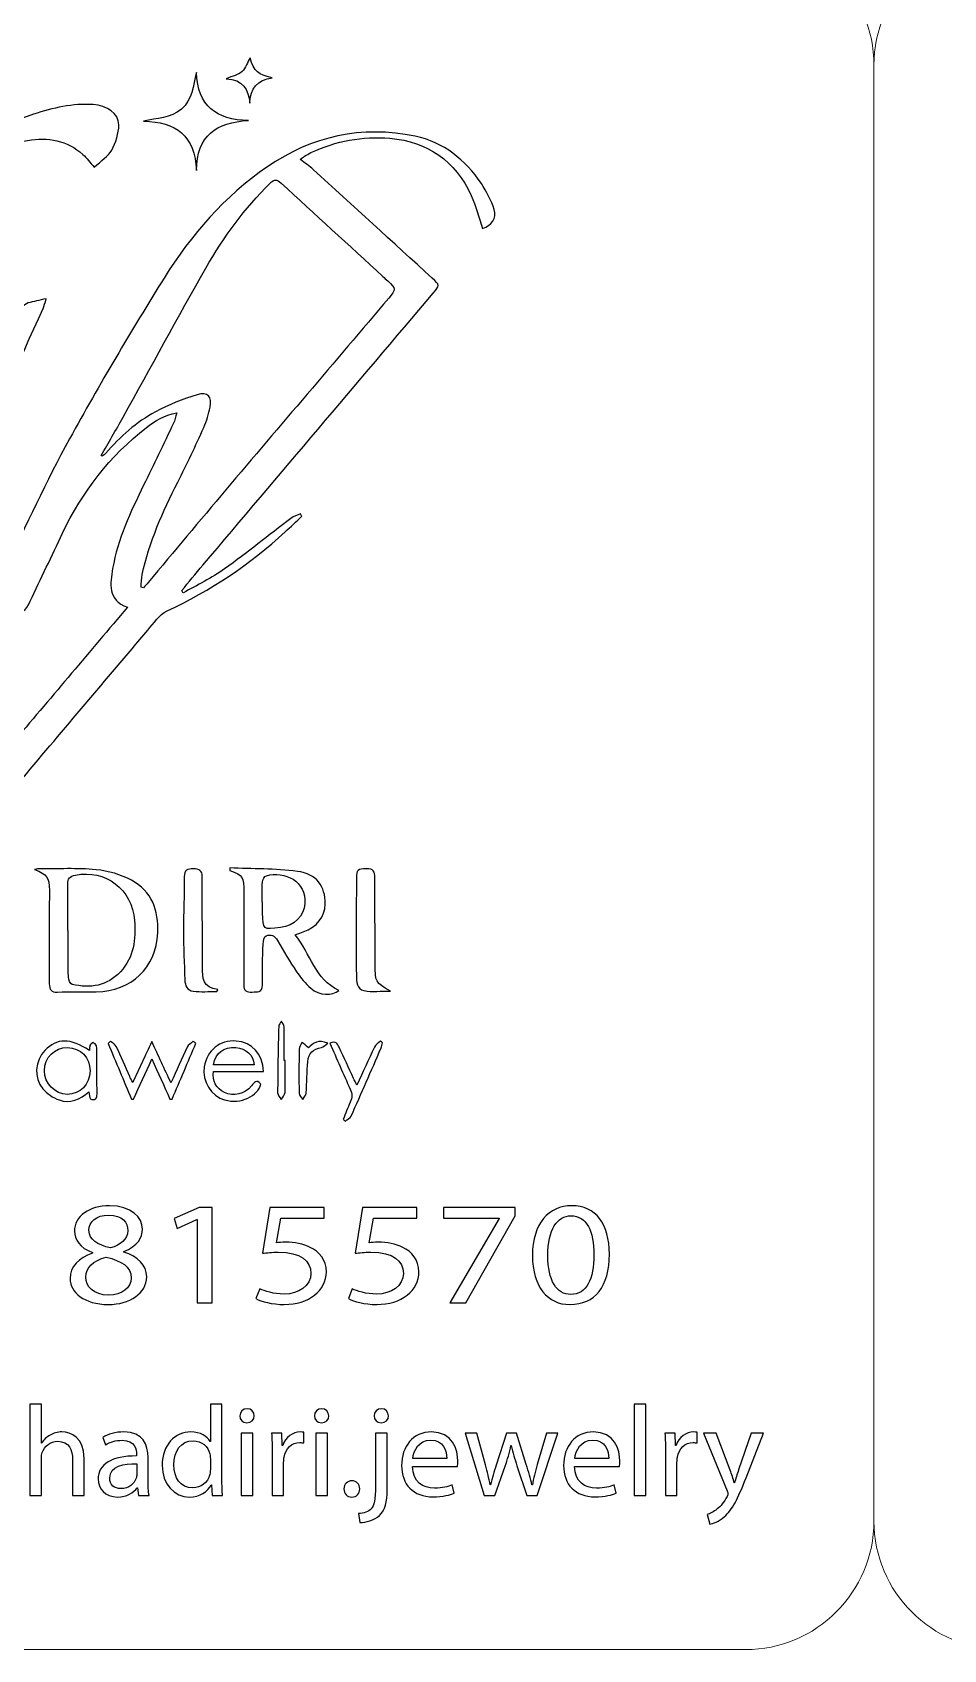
# Model space of a CAD drawing. Header units: millimetres. Extents: x -576 to 618, y 160 to 343.
# Drawn here: x 160.19 to 181.35, y 223.7 to 261.28 of the extents above; entities that cross this region are included whole.
import ezdxf

# ---------------------------------------------------------------- set-up
doc = ezdxf.new("R2010")
doc.units = ezdxf.units.MM
doc.header["$MEASUREMENT"] = 0
doc.layers.add('Layer 1', color=7, linetype='Continuous')

msp = doc.modelspace()

# ---------------------------------------------------------------- linework, layer by layer
at = {"layer": 'Layer 1', "color": 250, "lineweight": 18}
for points in [[(142.9217, 263.5001), (142.9217, 263.5001), (176.7517, 263.5001), (176.7517, 263.5001), (178.3957, 263.5001), (179.7367, 262.1591), (179.7367, 260.5151), (179.7367, 260.5151), (179.7367, 226.6851), (179.7367, 226.6851), (179.7367, 225.0411), (178.3957, 223.7001), (176.7517, 223.7001), (176.7517, 223.7001), (142.9217, 223.7001), (142.9217, 223.7001), (141.2777, 223.7001), (139.9367, 225.0411), (139.9367, 226.6851), (139.9367, 226.6851), (139.9367, 260.5151), (139.9367, 260.5151), (139.9367, 262.1591), (141.2777, 263.5001), (142.9217, 263.5001)], [(182.7217, 263.5001), (182.7217, 263.5001), (216.5517, 263.5001), (216.5517, 263.5001), (218.1957, 263.5001), (219.5367, 262.1591), (219.5367, 260.5151), (219.5367, 260.5151), (219.5367, 226.6851), (219.5367, 226.6851), (219.5367, 225.0411), (218.1957, 223.7001), (216.5517, 223.7001), (216.5517, 223.7001), (182.7217, 223.7001), (182.7217, 223.7001), (181.0777, 223.7001), (179.7367, 225.0411), (179.7367, 226.6851), (179.7367, 226.6851), (179.7367, 260.5151), (179.7367, 260.5151), (179.7367, 262.1591), (181.0777, 263.5001), (182.7217, 263.5001)]]:
    msp.add_open_spline(points, degree=3, knots=[0, 0, 0, 0, 0.125, 0.125, 0.125, 0.25, 0.25, 0.25, 0.375, 0.375, 0.375, 0.5, 0.5, 0.5, 0.625, 0.625, 0.625, 0.75, 0.75, 0.75, 0.875, 0.875, 0.875, 1, 1, 1, 1], dxfattribs=at)
at = {"layer": 'Layer 1', "color": 230}
for points, knots in [([(165.2462, 260.6877), (165.3454, 260.3661), (165.4284, 260.2897), (165.7585, 260.2245), (165.4215, 260.1704), (165.2481, 259.9792), (165.2424, 259.6282), (165.205, 259.9511), (165.078, 260.1851), (164.6945, 260.2004), (164.8393, 260.2631), (164.9744, 260.2881), (165.0593, 260.367), (165.1482, 260.4494), (165.1885, 260.5836), (165.2462, 260.6877)], [0, 0, 0, 0, 0.2, 0.2, 0.2, 0.4, 0.4, 0.4, 0.6, 0.6, 0.6, 0.8, 0.8, 0.8, 1, 1, 1, 1]), ([(165.2093, 259.2265), (164.458, 259.1983), (164.014, 258.8745), (163.9991, 258.0657), (163.9722, 258.8783), (163.5223, 259.2021), (162.7719, 259.2136), (163.0823, 259.282), (163.4034, 259.2839), (163.6521, 259.4951), (163.907, 259.7119), (163.926, 260.0279), (164.0006, 260.3459), (164.0265, 259.5678), (164.4649, 259.2449), (165.2093, 259.2265)], [0, 0, 0, 0, 0.2, 0.2, 0.2, 0.4, 0.4, 0.4, 0.6, 0.6, 0.6, 0.8, 0.8, 0.8, 1, 1, 1, 1]), ([(170.6465, 256.7233), (170.557, 256.9854), (170.4911, 257.245), (170.3819, 257.4846), (170.0147, 258.2918), (169.3751, 258.7398), (168.4958, 258.8156), (167.859, 258.8706), (167.2424, 258.7566), (166.6605, 258.4824), (166.6093, 258.4584), (166.5619, 258.4268), (166.5133, 258.3982), (166.4986, 258.3894), (166.4855, 258.3785), (166.4125, 258.3257), (166.5251, 258.2385), (166.6262, 258.1697), (166.7157, 258.0884), (167.6368, 257.2484), (168.5566, 256.4069), (169.4762, 255.5648), (169.6555, 255.4004), (169.6549, 255.3991), (169.502, 255.2184), (167.7189, 253.1118), (165.9351, 251.0054), (164.152, 248.8986), (163.986, 248.7021), (163.8228, 248.5033), (163.658, 248.3058), (163.6709, 248.288), (163.6839, 248.2706), (163.697, 248.2528), (164.0178, 248.4375), (164.3554, 248.5978), (164.6546, 248.8116), (165.1801, 249.1863), (165.6808, 249.5954), (166.195, 249.9853), (166.2587, 250.0337), (166.3438, 250.0537), (166.419, 250.0868), (166.4296, 250.0687), (166.4402, 250.0506), (166.4508, 250.0325), (166.3207, 249.912), (166.191, 249.7913), (166.0605, 249.6708), (165.243, 248.9145), (164.332, 248.3021), (163.3176, 247.8353), (163.137, 247.7523), (163.0072, 247.5464), (162.8693, 247.3838), (161.8974, 246.239), (160.9289, 245.0906), (159.9597, 243.9433), (159.9233, 243.9002), (159.8886, 243.8553), (159.8337, 243.7869), (158.8727, 244.9214), (157.9336, 246.0294), (156.9713, 247.1654), (156.8534, 246.8964), (156.7404, 246.6587), (156.6443, 246.4147), (156.3289, 245.6141), (156.0163, 244.8119), (155.7108, 244.0072), (155.663, 243.8808), (155.6122, 243.844), (155.4767, 243.8734), (155.2337, 243.9261), (154.9857, 243.9551), (154.7398, 243.9938), (154.5469, 244.0241), (154.5008, 244.0687), (154.5642, 244.2709), (154.7123, 244.7455), (154.8393, 245.2346), (155.0546, 245.6796), (155.5302, 246.6631), (156.0524, 247.6247), (156.561, 248.5919), (156.7214, 248.8974), (156.8995, 249.1935), (157.074, 249.5017), (156.9223, 249.3598), (156.7825, 249.2213), (156.6347, 249.0914), (155.8823, 248.4309), (155.045, 247.9257), (154.0527, 247.7196), (153.5754, 247.6203), (153.117, 247.6668), (152.7648, 248.0462), (152.4615, 248.3726), (152.3588, 248.7885), (152.3435, 249.2219), (152.3108, 250.1405), (152.5201, 251.0216), (152.7869, 251.8911), (152.8193, 251.9969), (152.8103, 252.0646), (152.7392, 252.1489), (151.8652, 253.1835), (150.995, 254.2216), (150.1242, 255.2587), (150.0884, 255.3015), (150.0549, 255.3461), (150.0116, 255.401), (150.2209, 255.595), (150.4228, 255.7835), (150.6259, 255.9707), (151.5061, 256.7801), (152.3888, 257.587), (153.2643, 258.4016), (153.3816, 258.5108), (153.502, 258.5111), (153.6387, 258.4999), (154.4627, 258.4328), (155.2868, 258.3666), (156.1108, 258.2989), (156.5847, 258.2603), (157.0587, 258.2225), (157.5317, 258.177), (157.6777, 258.1629), (157.8028, 258.177), (157.9332, 258.2603), (158.6512, 258.7201), (159.4062, 259.1073), (160.2187, 259.3744), (160.6671, 259.5217), (161.1229, 259.6297), (161.6025, 259.5982), (161.9227, 259.577), (162.1972, 259.3985), (162.1978, 259.1279), (162.1988, 258.9308), (162.1288, 258.7161), (162.0322, 258.5411), (161.9517, 258.3954), (161.7873, 258.2959), (161.6247, 258.142), (161.5345, 258.2465), (161.4599, 258.3539), (161.3657, 258.4384), (160.9957, 258.7701), (160.555, 258.845), (160.0789, 258.7682), (159.2721, 258.6388), (158.6125, 258.2125), (157.9991, 257.708), (156.8687, 256.7785), (155.9879, 255.6391), (155.249, 254.3844), (154.7214, 253.4884), (154.2668, 252.5594), (154.0171, 251.5426), (153.8549, 250.8808), (153.7866, 250.2132), (153.9245, 249.5389), (153.9573, 249.38), (154.0144, 249.2219), (154.0858, 249.0755), (154.3189, 248.5994), (154.8493, 248.4393), (155.3832, 248.6818), (155.8908, 248.9123), (156.3248, 249.2478), (156.6958, 249.6608), (157.6147, 250.6846), (158.3092, 251.8615), (158.9804, 253.0518), (159.3195, 253.653), (159.6262, 254.2728), (159.9529, 254.8815), (159.9788, 254.9302), (160.0415, 254.9719), (160.0961, 254.9894), (160.2178, 255.0284), (160.3448, 255.0499), (160.5117, 255.0883), (160.4811, 254.9876), (160.4686, 254.919), (160.4402, 254.8575), (159.8702, 253.6048), (159.2961, 252.3539), (158.7273, 251.1005), (158.264, 250.079), (157.8065, 249.0543), (157.3458, 248.0315), (157.3039, 247.9389), (157.2896, 247.8624), (157.3672, 247.7707), (158.1607, 246.8306), (158.9492, 245.8867), (159.7385, 244.9436), (159.7567, 244.9221), (159.7679, 244.8949), (159.7981, 244.8431), (160.6767, 245.883), (161.5301, 246.8931), (162.3975, 247.9195), (161.927, 248.0977), (161.9981, 248.4702), (162.0552, 248.8172), (162.1698, 249.507), (162.4705, 250.1317), (162.7747, 250.7538), (163.0088, 251.2321), (163.239, 251.7127), (163.4681, 252.1935), (163.4999, 252.2608), (163.5145, 252.3367), (163.5463, 252.4375), (163.2493, 252.385), (163.0374, 252.2478), (162.8372, 252.093), (161.9866, 251.4353), (161.3525, 250.6044), (160.8905, 249.6381), (160.6387, 249.1118), (160.3904, 248.5839), (160.1379, 248.0578), (160.0218, 247.815), (159.9832, 247.7941), (159.7728, 247.8397), (159.5545, 247.8861), (159.3997, 248.0331), (159.4178, 248.2306), (159.4353, 248.4247), (159.4699, 248.6297), (159.5532, 248.8028), (160.0418, 249.8191), (160.5117, 250.8465), (161.0549, 251.8331), (161.751, 253.0983), (162.4843, 254.3451), (163.2506, 255.5691), (163.8792, 256.5732), (164.6496, 257.469), (165.6387, 258.1476), (166.6846, 258.8653), (167.8387, 259.1217), (169.0824, 258.8643), (169.7435, 258.7276), (170.2443, 258.3165), (170.6184, 257.7623), (170.7429, 257.5776), (170.844, 257.3704), (170.9183, 257.1601), (170.9863, 256.967), (170.8515, 256.7766), (170.6465, 256.7233)], [0, 0, 0, 0, 0.0117647, 0.0117647, 0.0117647, 0.0235294, 0.0235294, 0.0235294, 0.0352941, 0.0352941, 0.0352941, 0.0470588, 0.0470588, 0.0470588, 0.0588235, 0.0588235, 0.0588235, 0.0705882, 0.0705882, 0.0705882, 0.0823529, 0.0823529, 0.0823529, 0.0941176, 0.0941176, 0.0941176, 0.1058824, 0.1058824, 0.1058824, 0.1176471, 0.1176471, 0.1176471, 0.1294118, 0.1294118, 0.1294118, 0.1411765, 0.1411765, 0.1411765, 0.1529412, 0.1529412, 0.1529412, 0.1647059, 0.1647059, 0.1647059, 0.1764706, 0.1764706, 0.1764706, 0.1882353, 0.1882353, 0.1882353, 0.2, 0.2, 0.2, 0.2117647, 0.2117647, 0.2117647, 0.2235294, 0.2235294, 0.2235294, 0.2352941, 0.2352941, 0.2352941, 0.2470588, 0.2470588, 0.2470588, 0.2588235, 0.2588235, 0.2588235, 0.2705882, 0.2705882, 0.2705882, 0.2823529, 0.2823529, 0.2823529, 0.2941176, 0.2941176, 0.2941176, 0.3058824, 0.3058824, 0.3058824, 0.3176471, 0.3176471, 0.3176471, 0.3294118, 0.3294118, 0.3294118, 0.3411765, 0.3411765, 0.3411765, 0.3529412, 0.3529412, 0.3529412, 0.3647059, 0.3647059, 0.3647059, 0.3764706, 0.3764706, 0.3764706, 0.3882353, 0.3882353, 0.3882353, 0.4, 0.4, 0.4, 0.4117647, 0.4117647, 0.4117647, 0.4235294, 0.4235294, 0.4235294, 0.4352941, 0.4352941, 0.4352941, 0.4470588, 0.4470588, 0.4470588, 0.4588235, 0.4588235, 0.4588235, 0.4705882, 0.4705882, 0.4705882, 0.4823529, 0.4823529, 0.4823529, 0.4941176, 0.4941176, 0.4941176, 0.5058824, 0.5058824, 0.5058824, 0.5176471, 0.5176471, 0.5176471, 0.5294118, 0.5294118, 0.5294118, 0.5411765, 0.5411765, 0.5411765, 0.5529412, 0.5529412, 0.5529412, 0.5647059, 0.5647059, 0.5647059, 0.5764706, 0.5764706, 0.5764706, 0.5882353, 0.5882353, 0.5882353, 0.6, 0.6, 0.6, 0.6117647, 0.6117647, 0.6117647, 0.6235294, 0.6235294, 0.6235294, 0.6352941, 0.6352941, 0.6352941, 0.6470588, 0.6470588, 0.6470588, 0.6588235, 0.6588235, 0.6588235, 0.6705882, 0.6705882, 0.6705882, 0.6823529, 0.6823529, 0.6823529, 0.6941176, 0.6941176, 0.6941176, 0.7058824, 0.7058824, 0.7058824, 0.7176471, 0.7176471, 0.7176471, 0.7294118, 0.7294118, 0.7294118, 0.7411765, 0.7411765, 0.7411765, 0.7529412, 0.7529412, 0.7529412, 0.7647059, 0.7647059, 0.7647059, 0.7764706, 0.7764706, 0.7764706, 0.7882353, 0.7882353, 0.7882353, 0.8, 0.8, 0.8, 0.8117647, 0.8117647, 0.8117647, 0.8235294, 0.8235294, 0.8235294, 0.8352941, 0.8352941, 0.8352941, 0.8470588, 0.8470588, 0.8470588, 0.8588235, 0.8588235, 0.8588235, 0.8705882, 0.8705882, 0.8705882, 0.8823529, 0.8823529, 0.8823529, 0.8941176, 0.8941176, 0.8941176, 0.9058824, 0.9058824, 0.9058824, 0.9176471, 0.9176471, 0.9176471, 0.9294118, 0.9294118, 0.9294118, 0.9411765, 0.9411765, 0.9411765, 0.9529412, 0.9529412, 0.9529412, 0.9647059, 0.9647059, 0.9647059, 0.9764706, 0.9764706, 0.9764706, 0.9882353, 0.9882353, 0.9882353, 1, 1, 1, 1]), ([(161.7903, 251.4456), (161.7981, 251.4394), (161.8063, 251.4331), (161.8141, 251.4269), (161.8415, 251.4503), (161.8724, 251.4706), (161.8955, 251.4977), (162.2259, 251.8846), (162.6044, 252.221), (163.0509, 252.4615), (163.3566, 252.6262), (163.6862, 252.7573), (164.0184, 252.8578), (164.264, 252.9314), (164.3675, 252.8126), (164.3167, 252.5685), (164.2833, 252.4091), (164.2405, 252.2475), (164.1738, 252.0996), (163.9801, 251.6715), (163.7819, 251.2446), (163.5673, 250.8265), (163.2147, 250.1389), (162.9039, 249.4368), (162.7417, 248.6771), (162.7211, 248.5816), (162.7241, 248.4812), (162.7164, 248.3829), (162.7164, 248.3829), (162.77, 248.3732), (162.77, 248.3732), (162.8072, 248.4147), (162.845, 248.4553), (162.8805, 248.4977), (163.4814, 249.2135), (164.0796, 249.932), (164.6833, 250.6453), (165.9429, 252.1323), (167.2056, 253.6166), (168.4661, 255.1027), (168.6436, 255.3117), (168.6415, 255.3136), (168.4434, 255.5005), (168.4063, 255.5354), (168.3691, 255.5704), (168.3317, 255.6048), (167.5426, 256.3286), (166.7526, 257.0509), (165.966, 257.7769), (165.8718, 257.864), (165.8097, 257.8693), (165.7133, 257.7739), (165.1227, 257.1857), (164.6306, 256.5208), (164.2203, 255.8004), (163.5669, 254.654), (162.9385, 253.4933), (162.2983, 252.3395), (162.132, 252.0396), (161.9597, 251.7433), (161.7903, 251.4456)], [0, 0, 0, 0, 0.05, 0.05, 0.05, 0.1, 0.1, 0.1, 0.15, 0.15, 0.15, 0.2, 0.2, 0.2, 0.25, 0.25, 0.25, 0.3, 0.3, 0.3, 0.35, 0.35, 0.35, 0.4, 0.4, 0.4, 0.45, 0.45, 0.45, 0.5, 0.5, 0.5, 0.55, 0.55, 0.55, 0.6, 0.6, 0.6, 0.65, 0.65, 0.65, 0.7, 0.7, 0.7, 0.75, 0.75, 0.75, 0.8, 0.8, 0.8, 0.85, 0.85, 0.85, 0.9, 0.9, 0.9, 0.95, 0.95, 0.95, 1, 1, 1, 1]), ([(160.2398, 241.8248), (160.2707, 241.8304), (160.3013, 241.841), (160.3318, 241.8407), (160.7793, 241.8386), (161.2292, 241.8635), (161.6725, 241.8217), (161.9521, 241.7951), (162.2442, 241.7097), (162.4916, 241.5774), (162.9652, 241.325), (163.1293, 240.8704), (163.1022, 240.3583), (163.0582, 239.5337), (162.5, 239.0076), (161.6709, 238.9852), (161.3715, 238.9768), (161.071, 238.9876), (160.7711, 238.9786), (160.6277, 238.9745), (160.5833, 239.0348), (160.5836, 239.1686), (160.5852, 239.7518), (160.5808, 240.3349), (160.5799, 240.9178), (160.5799, 241.0594), (160.5893, 241.2008), (160.5873, 241.3424), (160.5833, 241.6466), (160.5312, 241.7134), (160.2398, 241.8248)], [0, 0, 0, 0, 0.1, 0.1, 0.1, 0.2, 0.2, 0.2, 0.3, 0.3, 0.3, 0.4, 0.4, 0.4, 0.5, 0.5, 0.5, 0.6, 0.6, 0.6, 0.7, 0.7, 0.7, 0.8, 0.8, 0.8, 0.9, 0.9, 0.9, 1, 1, 1, 1]), ([(161.0142, 240.4117), (161.0142, 240.4117), (161.0227, 240.4117), (161.0227, 240.4117), (161.0227, 240.0494), (161.0188, 239.6869), (161.0267, 239.3246), (161.0282, 239.2663), (161.0723, 239.168), (161.1131, 239.158), (161.5362, 239.0569), (161.9262, 239.1181), (162.2358, 239.4498), (162.5509, 239.787), (162.5958, 240.2073), (162.5642, 240.6407), (162.5115, 241.3646), (161.88, 241.8413), (161.1887, 241.695), (161.0607, 241.6681), (161.0082, 241.6176), (161.0114, 241.4819), (161.0202, 241.1252), (161.0142, 240.7686), (161.0142, 240.4117)], [0, 0, 0, 0, 0.125, 0.125, 0.125, 0.25, 0.25, 0.25, 0.375, 0.375, 0.375, 0.5, 0.5, 0.5, 0.625, 0.625, 0.625, 0.75, 0.75, 0.75, 0.875, 0.875, 0.875, 1, 1, 1, 1]), ([(164.4741, 238.9924), (164.2909, 238.9924), (164.1056, 238.9777), (163.9243, 238.9974), (163.7873, 239.012), (163.7355, 239.1353), (163.7306, 239.2616), (163.7162, 239.6408), (163.7015, 240.0199), (163.7006, 240.3989), (163.7, 240.8183), (163.7187, 241.237), (163.719, 241.6564), (163.7193, 241.8124), (163.7902, 241.8457), (163.9281, 241.8432), (164.0651, 241.8408), (164.1359, 241.8071), (164.1353, 241.651), (164.1324, 241.0165), (164.1402, 240.3821), (164.1433, 239.7475), (164.1437, 239.6854), (164.1424, 239.623), (164.1418, 239.5606), (164.139, 239.311), (164.1465, 239.0679), (164.4997, 239.0402), (164.4913, 239.0245), (164.4825, 239.0086), (164.4741, 238.9924)], [0, 0, 0, 0, 0.1, 0.1, 0.1, 0.2, 0.2, 0.2, 0.3, 0.3, 0.3, 0.4, 0.4, 0.4, 0.5, 0.5, 0.5, 0.6, 0.6, 0.6, 0.7, 0.7, 0.7, 0.8, 0.8, 0.8, 0.9, 0.9, 0.9, 1, 1, 1, 1]), ([(164.7761, 241.8631), (165.2994, 241.8394), (165.8267, 241.8482), (166.3446, 241.7823), (166.7921, 241.7253), (166.997, 241.4382), (166.9908, 241.0248), (166.9864, 240.7249), (166.8026, 240.4906), (166.4815, 240.3758), (166.4301, 240.3574), (166.378, 240.3402), (166.2953, 240.3115), (166.646, 239.8719), (166.7505, 239.2744), (167.309, 239.0173), (167.1587, 238.8831), (166.8557, 238.8965), (166.6582, 239.0672), (166.5315, 239.1761), (166.422, 239.3115), (166.3281, 239.4506), (166.1699, 239.685), (166.0216, 239.9271), (165.8862, 240.1754), (165.8198, 240.2971), (165.725, 240.3255), (165.6219, 240.2865), (165.5786, 240.27), (165.5512, 240.163), (165.5486, 240.0956), (165.5368, 239.7789), (165.5284, 239.4613), (165.5337, 239.1445), (165.5374, 238.9486), (165.4098, 238.9873), (165.2947, 238.9789), (165.1655, 238.9699), (165.0962, 239.0005), (165.0978, 239.1521), (165.1037, 239.8656), (165.0999, 240.5795), (165.1015, 241.2931), (165.1025, 241.6616), (165.0925, 241.6797), (164.7727, 241.8057), (164.7739, 241.8248), (164.7748, 241.8441), (164.7761, 241.8631)], [0, 0, 0, 0, 0.0625, 0.0625, 0.0625, 0.125, 0.125, 0.125, 0.1875, 0.1875, 0.1875, 0.25, 0.25, 0.25, 0.3125, 0.3125, 0.3125, 0.375, 0.375, 0.375, 0.4375, 0.4375, 0.4375, 0.5, 0.5, 0.5, 0.5625, 0.5625, 0.5625, 0.625, 0.625, 0.625, 0.6875, 0.6875, 0.6875, 0.75, 0.75, 0.75, 0.8125, 0.8125, 0.8125, 0.875, 0.875, 0.875, 0.9375, 0.9375, 0.9375, 1, 1, 1, 1]), ([(165.5271, 241.0759), (165.5271, 241.0759), (165.5377, 241.0759), (165.5377, 241.0759), (165.5377, 240.9913), (165.5365, 240.9065), (165.538, 240.822), (165.5453, 240.4229), (165.5455, 240.4229), (165.9542, 240.4775), (166.2732, 240.5202), (166.4968, 240.7433), (166.5187, 241.0363), (166.5568, 241.5546), (166.0475, 241.8026), (165.6254, 241.6816), (165.5821, 241.6691), (165.5361, 241.5867), (165.5318, 241.5331), (165.519, 241.3814), (165.5271, 241.2282), (165.5271, 241.0759)], [0, 0, 0, 0, 0.1428571, 0.1428571, 0.1428571, 0.2857143, 0.2857143, 0.2857143, 0.4285714, 0.4285714, 0.4285714, 0.5714286, 0.5714286, 0.5714286, 0.7142857, 0.7142857, 0.7142857, 0.8571429, 0.8571429, 0.8571429, 1, 1, 1, 1]), ([(168.5052, 239.0031), (168.2853, 239.0031), (168.0818, 238.9744), (167.8909, 239.0118), (167.7299, 239.0436), (167.7171, 239.2199), (167.7152, 239.3634), (167.7096, 239.7887), (167.7093, 240.2137), (167.7099, 240.6386), (167.7106, 240.9675), (167.7152, 241.2964), (167.7187, 241.6249), (167.7208, 241.8258), (167.7405, 241.8349), (167.9474, 241.8449), (168.1109, 241.853), (168.147, 241.7809), (168.1461, 241.6327), (168.1433, 240.9697), (168.1517, 240.3063), (168.1517, 239.6434), (168.1517, 239.2084), (168.148, 239.2084), (168.5052, 239.0031)], [0, 0, 0, 0, 0.125, 0.125, 0.125, 0.25, 0.25, 0.25, 0.375, 0.375, 0.375, 0.5, 0.5, 0.5, 0.625, 0.625, 0.625, 0.75, 0.75, 0.75, 0.875, 0.875, 0.875, 1, 1, 1, 1]), ([(166.0622, 237.3915), (166.0622, 237.1425), (166.0678, 236.8932), (166.0581, 236.6446), (166.0559, 236.5884), (166.001, 236.5344), (165.9705, 236.4792), (165.9411, 236.531), (165.8866, 236.5827), (165.8866, 236.6342), (165.8884, 237.1494), (165.8984, 237.6645), (165.9109, 238.179), (165.9121, 238.2202), (165.9517, 238.2604), (165.9739, 238.301), (165.9963, 238.258), (166.0372, 238.2159), (166.0382, 238.1724), (166.0441, 237.9122), (166.0413, 237.6517), (166.0413, 237.3915), (166.0413, 237.3915), (166.0622, 237.3915), (166.0622, 237.3915)], [0, 0, 0, 0, 0.125, 0.125, 0.125, 0.25, 0.25, 0.25, 0.375, 0.375, 0.375, 0.5, 0.5, 0.5, 0.625, 0.625, 0.625, 0.75, 0.75, 0.75, 0.875, 0.875, 0.875, 1, 1, 1, 1]), ([(161.5155, 237.6208), (161.5202, 237.672), (161.5158, 237.7088), (161.5286, 237.7372), (161.542, 237.7668), (161.5722, 237.7884), (161.5957, 237.8137), (161.6241, 237.7866), (161.6731, 237.7619), (161.678, 237.7307), (161.6915, 237.6473), (161.6874, 237.5616), (161.688, 237.4764), (161.6896, 237.1881), (161.689, 236.8995), (161.6927, 236.6109), (161.6939, 236.4979), (161.6527, 236.452), (161.5301, 236.4948), (161.523, 236.5404), (161.5155, 236.5894), (161.5042, 236.6621), (161.2959, 236.4845), (161.0649, 236.3819), (160.811, 236.4726), (160.6696, 236.5232), (160.5274, 236.6199), (160.4297, 236.7342), (160.2166, 236.9837), (160.2515, 237.3843), (160.478, 237.6205), (160.7573, 237.9126), (161.0786, 237.9169), (161.5155, 237.6208)], [0, 0, 0, 0, 0.0909091, 0.0909091, 0.0909091, 0.1818182, 0.1818182, 0.1818182, 0.2727273, 0.2727273, 0.2727273, 0.3636364, 0.3636364, 0.3636364, 0.4545455, 0.4545455, 0.4545455, 0.5454545, 0.5454545, 0.5454545, 0.6363636, 0.6363636, 0.6363636, 0.7272727, 0.7272727, 0.7272727, 0.8181818, 0.8181818, 0.8181818, 0.9090909, 0.9090909, 0.9090909, 1, 1, 1, 1]), ([(165.5568, 237.1359), (165.5568, 237.1359), (164.3971, 237.1359), (164.3971, 237.1359), (164.3599, 236.9187), (164.4589, 236.7362), (164.6529, 236.6448), (164.8607, 236.5465), (165.1175, 236.6071), (165.2804, 236.7989), (165.3449, 236.875), (165.3974, 236.9646), (165.4966, 236.8414), (165.4223, 236.5643), (165.0479, 236.3668), (164.6529, 236.4729), (164.3452, 236.5556), (164.1222, 236.9187), (164.1799, 237.2423), (164.2488, 237.6274), (164.5459, 237.8682), (164.92, 237.8417), (165.2913, 237.8155), (165.5518, 237.5368), (165.5568, 237.1359)], [0, 0, 0, 0, 0.125, 0.125, 0.125, 0.25, 0.25, 0.25, 0.375, 0.375, 0.375, 0.5, 0.5, 0.5, 0.625, 0.625, 0.625, 0.75, 0.75, 0.75, 0.875, 0.875, 0.875, 1, 1, 1, 1]), ([(166.6003, 237.6847), (166.711, 237.7866), (166.8324, 237.8896), (167.0552, 237.7895), (166.9894, 237.7452), (166.951, 237.7012), (166.9054, 237.6921), (166.7055, 237.6522), (166.6069, 237.5692), (166.5862, 237.3598), (166.5628, 237.119), (166.5672, 236.8753), (166.5491, 236.6334), (166.545, 236.5811), (166.497, 236.5317), (166.4692, 236.4809), (166.4399, 236.5311), (166.3863, 236.5807), (166.3857, 236.6316), (166.3791, 236.9704), (166.3806, 237.3096), (166.3878, 237.6484), (166.389, 237.7046), (166.4327, 237.7598), (166.4568, 237.8154), (166.5001, 237.776), (166.5429, 237.7368), (166.6003, 237.6847)], [0, 0, 0, 0, 0.1111111, 0.1111111, 0.1111111, 0.2222222, 0.2222222, 0.2222222, 0.3333333, 0.3333333, 0.3333333, 0.4444444, 0.4444444, 0.4444444, 0.5555556, 0.5555556, 0.5555556, 0.6666667, 0.6666667, 0.6666667, 0.7777778, 0.7777778, 0.7777778, 0.8888889, 0.8888889, 0.8888889, 1, 1, 1, 1]), ([(161.0066, 237.6898), (160.7071, 237.6917), (160.4696, 237.4539), (160.4696, 237.1519), (160.47, 236.858), (160.7186, 236.6003), (161.0012, 236.6009), (161.3018, 236.6015), (161.5277, 236.8339), (161.5301, 237.1453), (161.5326, 237.4549), (161.3083, 237.6879), (161.0066, 237.6898)], [0, 0, 0, 0, 0.25, 0.25, 0.25, 0.5, 0.5, 0.5, 0.75, 0.75, 0.75, 1, 1, 1, 1]), ([(162.9643, 237.4238), (162.8117, 237.0875), (162.6766, 236.7908), (162.5418, 236.494), (162.5256, 236.4924), (162.509, 236.4912), (162.4925, 236.49), (162.3116, 236.9218), (162.1302, 237.3533), (161.949, 237.7851), (161.968, 237.8004), (161.9864, 237.816), (162.0052, 237.8317), (162.0507, 237.7927), (162.1153, 237.7627), (162.139, 237.7131), (162.2491, 237.4831), (162.3475, 237.2482), (162.4507, 237.0151), (162.4685, 236.9754), (162.4909, 236.938), (162.5225, 236.8784), (162.6694, 237.1945), (162.8068, 237.4903), (162.9634, 237.8266), (163.1191, 237.4925), (163.2576, 237.1945), (163.4099, 236.8675), (163.5424, 237.1633), (163.6585, 237.4322), (163.7846, 237.6965), (163.811, 237.7521), (163.8757, 237.7889), (163.9225, 237.8344), (163.9446, 237.8191), (163.9664, 237.8035), (163.988, 237.788), (163.8045, 237.3561), (163.6208, 236.9243), (163.4373, 236.4931), (163.4205, 236.4922), (163.4033, 236.4912), (163.3868, 236.4906), (163.251, 236.7901), (163.1153, 237.0896), (162.9643, 237.4238)], [0, 0, 0, 0, 0.0666667, 0.0666667, 0.0666667, 0.1333333, 0.1333333, 0.1333333, 0.2, 0.2, 0.2, 0.2666667, 0.2666667, 0.2666667, 0.3333333, 0.3333333, 0.3333333, 0.4, 0.4, 0.4, 0.4666667, 0.4666667, 0.4666667, 0.5333333, 0.5333333, 0.5333333, 0.6, 0.6, 0.6, 0.6666667, 0.6666667, 0.6666667, 0.7333333, 0.7333333, 0.7333333, 0.8, 0.8, 0.8, 0.8666667, 0.8666667, 0.8666667, 0.9333333, 0.9333333, 0.9333333, 1, 1, 1, 1]), ([(165.3428, 237.2907), (165.3265, 237.5143), (165.1543, 237.6741), (164.9166, 237.6887), (164.6305, 237.7069), (164.4463, 237.5686), (164.3955, 237.2907), (164.3955, 237.2907), (165.3428, 237.2907), (165.3428, 237.2907)], [0, 0, 0, 0, 0.3333333, 0.3333333, 0.3333333, 0.6666667, 0.6666667, 0.6666667, 1, 1, 1, 1]), ([(167.1021, 237.7885), (167.2378, 237.8525), (167.2788, 237.7758), (167.3158, 237.6962), (167.4275, 237.4553), (167.5377, 237.2132), (167.6494, 236.972), (167.67, 236.9271), (167.694, 236.884), (167.7296, 236.8141), (167.8709, 237.1264), (167.9976, 237.4154), (168.1343, 237.6993), (168.1614, 237.7552), (168.2275, 237.7923), (168.2759, 237.8379), (168.2912, 237.826), (168.3061, 237.8138), (168.3218, 237.8019), (168.3114, 237.7611), (168.3071, 237.7174), (168.2906, 237.6796), (168.06, 237.1514), (167.8298, 236.6232), (167.5933, 236.0977), (167.5708, 236.0481), (167.5053, 236.0178), (167.4597, 235.9786), (167.4432, 235.9926), (167.4263, 236.0066), (167.4091, 236.0207), (167.4634, 236.1539), (167.5124, 236.2893), (167.5739, 236.4191), (167.6238, 236.5249), (167.6213, 236.6163), (167.5717, 236.7243), (167.4107, 237.0722), (167.2613, 237.4254), (167.1021, 237.7885)], [0, 0, 0, 0, 0.0769231, 0.0769231, 0.0769231, 0.1538462, 0.1538462, 0.1538462, 0.2307692, 0.2307692, 0.2307692, 0.3076923, 0.3076923, 0.3076923, 0.3846154, 0.3846154, 0.3846154, 0.4615385, 0.4615385, 0.4615385, 0.5384615, 0.5384615, 0.5384615, 0.6153846, 0.6153846, 0.6153846, 0.6923077, 0.6923077, 0.6923077, 0.7692308, 0.7692308, 0.7692308, 0.8461538, 0.8461538, 0.8461538, 0.9230769, 0.9230769, 0.9230769, 1, 1, 1, 1]), ([(161.0668, 232.3206), (161.0668, 232.6004), (161.2652, 232.7986), (161.5891, 232.9147), (161.5891, 232.9147), (161.5854, 232.9246), (161.5854, 232.9246), (161.2936, 233.0407), (161.1679, 233.2319), (161.1679, 233.4232), (161.1679, 233.7749), (161.5205, 234.0135), (161.9822, 234.0135), (162.4927, 234.0135), (162.7479, 233.7439), (162.7479, 233.4676), (162.7479, 233.28), (162.6387, 233.0785), (162.3145, 232.9486), (162.3145, 232.9486), (162.3145, 232.9384), (162.3145, 232.9384), (162.6425, 232.8292), (162.8453, 232.6345), (162.8453, 232.3649), (162.8453, 231.9792), (162.4525, 231.72), (161.9501, 231.72), (161.3988, 231.72), (161.0668, 231.9961), (161.0668, 232.3206)], [0, 0, 0, 0, 0.1, 0.1, 0.1, 0.2, 0.2, 0.2, 0.3, 0.3, 0.3, 0.4, 0.4, 0.4, 0.5, 0.5, 0.5, 0.6, 0.6, 0.6, 0.7, 0.7, 0.7, 0.8, 0.8, 0.8, 0.9, 0.9, 0.9, 1, 1, 1, 1]), ([(161.5043, 233.4435), (161.5043, 233.2217), (161.703, 233.1022), (162.0065, 233.0342), (162.2334, 233.0991), (162.4078, 233.2354), (162.4078, 233.4369), (162.4078, 233.6145), (162.282, 233.7986), (161.9622, 233.7986), (161.6665, 233.7986), (161.5043, 233.6348), (161.5043, 233.4435)], [0, 0, 0, 0, 0.25, 0.25, 0.25, 0.5, 0.5, 0.5, 0.75, 0.75, 0.75, 1, 1, 1, 1]), ([(164.0212, 233.6961), (164.0212, 233.6961), (164.0132, 233.6961), (164.0132, 233.6961), (164.0132, 233.6961), (163.5554, 233.488), (163.5554, 233.488), (163.5554, 233.488), (163.4865, 233.7167), (163.4865, 233.7167), (163.4865, 233.7167), (164.0618, 233.976), (164.0618, 233.976), (164.0618, 233.976), (164.3657, 233.976), (164.3657, 233.976), (164.3657, 233.976), (164.3657, 231.7573), (164.3657, 231.7573), (164.3657, 231.7573), (164.0212, 231.7573), (164.0212, 231.7573), (164.0212, 231.7573), (164.0212, 233.6961), (164.0212, 233.6961)], [0, 0, 0, 0, 0.125, 0.125, 0.125, 0.25, 0.25, 0.25, 0.375, 0.375, 0.375, 0.5, 0.5, 0.5, 0.625, 0.625, 0.625, 0.75, 0.75, 0.75, 0.875, 0.875, 0.875, 1, 1, 1, 1]), ([(166.9678, 233.7235), (166.9678, 233.7235), (165.9628, 233.7235), (165.9628, 233.7235), (165.9628, 233.7235), (165.8617, 233.1535), (165.8617, 233.1535), (165.9223, 233.16), (165.9791, 233.1672), (166.0764, 233.1672), (166.2789, 233.1672), (166.4814, 233.1298), (166.6437, 233.0477), (166.8502, 232.9488), (167.0203, 232.7575), (167.0203, 232.4777), (167.0203, 232.0439), (166.611, 231.7198), (166.04, 231.7198), (165.7523, 231.7198), (165.5092, 231.7882), (165.3834, 231.8564), (165.3834, 231.8564), (165.4727, 232.0848), (165.4727, 232.0848), (165.5822, 232.0302), (165.7969, 231.962), (166.0359, 231.962), (166.3722, 231.962), (166.6599, 232.1463), (166.6599, 232.4434), (166.6559, 232.7301), (166.4287, 232.9351), (165.902, 232.9351), (165.7523, 232.9351), (165.635, 232.9213), (165.5376, 232.9111), (165.5376, 232.9111), (165.7077, 233.9763), (165.7077, 233.9763), (165.7077, 233.9763), (166.9678, 233.9763), (166.9678, 233.9763), (166.9678, 233.9763), (166.9678, 233.7235), (166.9678, 233.7235)], [0, 0, 0, 0, 0.0666667, 0.0666667, 0.0666667, 0.1333333, 0.1333333, 0.1333333, 0.2, 0.2, 0.2, 0.2666667, 0.2666667, 0.2666667, 0.3333333, 0.3333333, 0.3333333, 0.4, 0.4, 0.4, 0.4666667, 0.4666667, 0.4666667, 0.5333333, 0.5333333, 0.5333333, 0.6, 0.6, 0.6, 0.6666667, 0.6666667, 0.6666667, 0.7333333, 0.7333333, 0.7333333, 0.8, 0.8, 0.8, 0.8666667, 0.8666667, 0.8666667, 0.9333333, 0.9333333, 0.9333333, 1, 1, 1, 1]), ([(169.1159, 233.7235), (169.1159, 233.7235), (168.1109, 233.7235), (168.1109, 233.7235), (168.1109, 233.7235), (168.0098, 233.1535), (168.0098, 233.1535), (168.0703, 233.16), (168.1271, 233.1672), (168.2245, 233.1672), (168.4269, 233.1672), (168.6294, 233.1298), (168.7916, 233.0477), (168.9983, 232.9488), (169.1682, 232.7575), (169.1682, 232.4777), (169.1682, 232.0439), (168.7589, 231.7198), (168.1879, 231.7198), (167.9002, 231.7198), (167.6572, 231.7882), (167.5315, 231.8564), (167.5315, 231.8564), (167.6207, 232.0848), (167.6207, 232.0848), (167.7302, 232.0302), (167.9449, 231.962), (168.1839, 231.962), (168.5202, 231.962), (168.8079, 232.1463), (168.8079, 232.4434), (168.8039, 232.7301), (168.5767, 232.9351), (168.05, 232.9351), (167.9002, 232.9351), (167.7829, 232.9213), (167.6856, 232.9111), (167.6856, 232.9111), (167.8556, 233.9763), (167.8556, 233.9763), (167.8556, 233.9763), (169.1159, 233.9763), (169.1159, 233.9763), (169.1159, 233.9763), (169.1159, 233.7235), (169.1159, 233.7235)], [0, 0, 0, 0, 0.0666667, 0.0666667, 0.0666667, 0.1333333, 0.1333333, 0.1333333, 0.2, 0.2, 0.2, 0.2666667, 0.2666667, 0.2666667, 0.3333333, 0.3333333, 0.3333333, 0.4, 0.4, 0.4, 0.4666667, 0.4666667, 0.4666667, 0.5333333, 0.5333333, 0.5333333, 0.6, 0.6, 0.6, 0.6666667, 0.6666667, 0.6666667, 0.7333333, 0.7333333, 0.7333333, 0.8, 0.8, 0.8, 0.8666667, 0.8666667, 0.8666667, 0.9333333, 0.9333333, 0.9333333, 1, 1, 1, 1]), ([(171.4019, 233.9761), (171.4019, 233.9761), (171.4019, 233.778), (171.4019, 233.778), (171.4019, 233.778), (170.2552, 231.7574), (170.2552, 231.7574), (170.2552, 231.7574), (169.8868, 231.7574), (169.8868, 231.7574), (169.8868, 231.7574), (171.029, 233.7203), (171.029, 233.7203), (171.029, 233.7203), (171.029, 233.7269), (171.029, 233.7269), (171.029, 233.7269), (169.7407, 233.7269), (169.7407, 233.7269), (169.7407, 233.7269), (169.7407, 233.9761), (169.7407, 233.9761), (169.7407, 233.9761), (171.4019, 233.9761), (171.4019, 233.9761)], [0, 0, 0, 0, 0.125, 0.125, 0.125, 0.25, 0.25, 0.25, 0.375, 0.375, 0.375, 0.5, 0.5, 0.5, 0.625, 0.625, 0.625, 0.75, 0.75, 0.75, 0.875, 0.875, 0.875, 1, 1, 1, 1]), ([(173.5907, 232.8904), (173.5907, 232.1363), (173.2584, 231.7197), (172.675, 231.7197), (172.1605, 231.7197), (171.8119, 232.1259), (171.8039, 232.8601), (171.8039, 233.6039), (172.1848, 234.0136), (172.7196, 234.0136), (173.2744, 234.0136), (173.5907, 233.5971), (173.5907, 232.8904)], [0, 0, 0, 0, 0.25, 0.25, 0.25, 0.5, 0.5, 0.5, 0.75, 0.75, 0.75, 1, 1, 1, 1]), ([(172.1605, 232.8564), (172.1605, 232.2795), (172.3711, 231.9521), (172.6952, 231.9521), (173.06, 231.9521), (173.2338, 232.3103), (173.2338, 232.8769), (173.2338, 233.423), (173.0678, 233.7814), (172.6993, 233.7814), (172.3874, 233.7814), (172.1605, 233.4607), (172.1605, 232.8564)], [0, 0, 0, 0, 0.25, 0.25, 0.25, 0.5, 0.5, 0.5, 0.75, 0.75, 0.75, 1, 1, 1, 1]), ([(162.4848, 232.334), (162.4848, 232.6039), (162.2621, 232.7336), (161.9052, 232.8189), (161.5975, 232.744), (161.4316, 232.5733), (161.4316, 232.3615), (161.4194, 232.1365), (161.6219, 231.9383), (161.9579, 231.9383), (162.278, 231.9383), (162.4848, 232.1056), (162.4848, 232.334)], [0, 0, 0, 0, 0.25, 0.25, 0.25, 0.5, 0.5, 0.5, 0.75, 0.75, 0.75, 1, 1, 1, 1]), ([(160.1321, 229.4023), (160.1321, 229.4023), (160.402, 229.4023), (160.402, 229.4023), (160.402, 229.4023), (160.402, 228.499), (160.402, 228.499), (160.402, 228.499), (160.4082, 228.499), (160.4082, 228.499), (160.451, 228.5742), (160.5184, 228.6401), (160.6014, 228.6847), (160.6809, 228.7296), (160.7758, 228.7592), (160.8772, 228.7592), (161.0762, 228.7592), (161.3954, 228.6401), (161.3954, 228.1405), (161.3954, 228.1405), (161.3954, 227.2794), (161.3954, 227.2794), (161.3954, 227.2794), (161.1256, 227.2794), (161.1256, 227.2794), (161.1256, 227.2794), (161.1256, 228.1106), (161.1256, 228.1106), (161.1256, 228.3436), (161.0366, 228.5411), (160.782, 228.5411), (160.6073, 228.5411), (160.4694, 228.4214), (160.4204, 228.2778), (160.4051, 228.2423), (160.402, 228.2032), (160.402, 228.1524), (160.402, 228.1524), (160.402, 227.2794), (160.402, 227.2794), (160.402, 227.2794), (160.1321, 227.2794), (160.1321, 227.2794), (160.1321, 227.2794), (160.1321, 229.4023), (160.1321, 229.4023)], [0, 0, 0, 0, 0.0666667, 0.0666667, 0.0666667, 0.1333333, 0.1333333, 0.1333333, 0.2, 0.2, 0.2, 0.2666667, 0.2666667, 0.2666667, 0.3333333, 0.3333333, 0.3333333, 0.4, 0.4, 0.4, 0.4666667, 0.4666667, 0.4666667, 0.5333333, 0.5333333, 0.5333333, 0.6, 0.6, 0.6, 0.6666667, 0.6666667, 0.6666667, 0.7333333, 0.7333333, 0.7333333, 0.8, 0.8, 0.8, 0.8666667, 0.8666667, 0.8666667, 0.9333333, 0.9333333, 0.9333333, 1, 1, 1, 1]), ([(164.5938, 229.4024), (164.5938, 229.4024), (164.5938, 227.6532), (164.5938, 227.6532), (164.5938, 227.5247), (164.5969, 227.3781), (164.606, 227.2794), (164.606, 227.2794), (164.3638, 227.2794), (164.3638, 227.2794), (164.3638, 227.2794), (164.3516, 227.5306), (164.3516, 227.5306), (164.3516, 227.5306), (164.3454, 227.5306), (164.3454, 227.5306), (164.2627, 227.369), (164.0818, 227.2467), (163.8393, 227.2467), (163.4808, 227.2467), (163.2047, 227.5425), (163.2047, 227.9821), (163.2016, 228.4635), (163.5086, 228.7593), (163.8702, 228.7593), (164.0971, 228.7593), (164.2505, 228.6548), (164.3176, 228.5381), (164.3176, 228.5381), (164.3238, 228.5381), (164.3238, 228.5381), (164.3238, 228.5381), (164.3238, 229.4024), (164.3238, 229.4024), (164.3238, 229.4024), (164.5938, 229.4024), (164.5938, 229.4024)], [0, 0, 0, 0, 0.0833333, 0.0833333, 0.0833333, 0.1666667, 0.1666667, 0.1666667, 0.25, 0.25, 0.25, 0.3333333, 0.3333333, 0.3333333, 0.4166667, 0.4166667, 0.4166667, 0.5, 0.5, 0.5, 0.5833333, 0.5833333, 0.5833333, 0.6666667, 0.6666667, 0.6666667, 0.75, 0.75, 0.75, 0.8333333, 0.8333333, 0.8333333, 0.9166667, 0.9166667, 0.9166667, 1, 1, 1, 1]), ([(165.3423, 229.1332), (165.3451, 229.0434), (165.2777, 228.9717), (165.1704, 228.9717), (165.0753, 228.9717), (165.0079, 229.0434), (165.0079, 229.1332), (165.0079, 229.2259), (165.0784, 229.2974), (165.1764, 229.2974), (165.2777, 229.2974), (165.3423, 229.2259), (165.3423, 229.1332)], [0, 0, 0, 0, 0.25, 0.25, 0.25, 0.5, 0.5, 0.5, 0.75, 0.75, 0.75, 1, 1, 1, 1]), ([(167.0749, 229.1332), (167.078, 229.0434), (167.0103, 228.9717), (166.903, 228.9717), (166.8082, 228.9717), (166.7408, 229.0434), (166.7408, 229.1332), (166.7408, 229.2259), (166.8113, 229.2974), (166.9092, 229.2974), (167.0103, 229.2974), (167.0749, 229.2259), (167.0749, 229.1332)], [0, 0, 0, 0, 0.25, 0.25, 0.25, 0.5, 0.5, 0.5, 0.75, 0.75, 0.75, 1, 1, 1, 1]), ([(168.4607, 229.1332), (168.4639, 229.0465), (168.3996, 228.9717), (168.2923, 228.9717), (168.1912, 228.9717), (168.127, 229.0465), (168.127, 229.1332), (168.127, 229.2259), (168.1972, 229.2974), (168.2983, 229.2974), (168.3965, 229.2974), (168.4607, 229.2259), (168.4607, 229.1332)], [0, 0, 0, 0, 0.25, 0.25, 0.25, 0.5, 0.5, 0.5, 0.75, 0.75, 0.75, 1, 1, 1, 1]), ([(174.171, 229.4022), (174.171, 229.4022), (174.4406, 229.4022), (174.4406, 229.4022), (174.4406, 229.4022), (174.4406, 227.2793), (174.4406, 227.2793), (174.4406, 227.2793), (174.171, 227.2793), (174.171, 227.2793), (174.171, 227.2793), (174.171, 229.4022), (174.171, 229.4022)], [0, 0, 0, 0, 0.25, 0.25, 0.25, 0.5, 0.5, 0.5, 0.75, 0.75, 0.75, 1, 1, 1, 1]), ([(162.6557, 227.2794), (162.6557, 227.2794), (162.6345, 227.462), (162.6345, 227.462), (162.6345, 227.462), (162.6251, 227.462), (162.6251, 227.462), (162.5424, 227.3484), (162.383, 227.2465), (162.1711, 227.2465), (161.8707, 227.2465), (161.7175, 227.4526), (161.7175, 227.6621), (161.7175, 228.0118), (162.0367, 228.2033), (162.6095, 228.2002), (162.6095, 228.2002), (162.6095, 228.2302), (162.6095, 228.2302), (162.6095, 228.3497), (162.5761, 228.565), (162.2725, 228.565), (162.1346, 228.565), (161.9905, 228.5232), (161.8862, 228.4573), (161.8862, 228.4573), (161.8248, 228.6308), (161.8248, 228.6308), (161.9474, 228.7085), (162.1253, 228.7594), (162.3122, 228.7594), (162.7662, 228.7594), (162.8765, 228.4573), (162.8765, 228.1675), (162.8765, 228.1675), (162.8765, 227.6261), (162.8765, 227.6261), (162.8765, 227.5007), (162.8825, 227.3781), (162.9009, 227.2794), (162.9009, 227.2794), (162.6557, 227.2794), (162.6557, 227.2794)], [0, 0, 0, 0, 0.0714286, 0.0714286, 0.0714286, 0.1428571, 0.1428571, 0.1428571, 0.2142857, 0.2142857, 0.2142857, 0.2857143, 0.2857143, 0.2857143, 0.3571429, 0.3571429, 0.3571429, 0.4285714, 0.4285714, 0.4285714, 0.5, 0.5, 0.5, 0.5714286, 0.5714286, 0.5714286, 0.6428571, 0.6428571, 0.6428571, 0.7142857, 0.7142857, 0.7142857, 0.7857143, 0.7857143, 0.7857143, 0.8571429, 0.8571429, 0.8571429, 0.9285714, 0.9285714, 0.9285714, 1, 1, 1, 1]), ([(164.3238, 228.1375), (164.3238, 228.1703), (164.3207, 228.2152), (164.3117, 228.2479), (164.2717, 228.4158), (164.1245, 228.5531), (163.9223, 228.5531), (163.6431, 228.5531), (163.4777, 228.3138), (163.4777, 227.994), (163.4777, 227.7013), (163.625, 227.4589), (163.9161, 227.4589), (164.0971, 227.4589), (164.2627, 227.5752), (164.3117, 227.7728), (164.3207, 227.8086), (164.3238, 227.8448), (164.3238, 227.8864), (164.3238, 227.8864), (164.3238, 228.1375), (164.3238, 228.1375)], [0, 0, 0, 0, 0.1428571, 0.1428571, 0.1428571, 0.2857143, 0.2857143, 0.2857143, 0.4285714, 0.4285714, 0.4285714, 0.5714286, 0.5714286, 0.5714286, 0.7142857, 0.7142857, 0.7142857, 0.8571429, 0.8571429, 0.8571429, 1, 1, 1, 1]), ([(165.0418, 228.7264), (165.0418, 228.7264), (165.3114, 228.7264), (165.3114, 228.7264), (165.3114, 228.7264), (165.3114, 227.2793), (165.3114, 227.2793), (165.3114, 227.2793), (165.0418, 227.2793), (165.0418, 227.2793), (165.0418, 227.2793), (165.0418, 228.7264), (165.0418, 228.7264)], [0, 0, 0, 0, 0.25, 0.25, 0.25, 0.5, 0.5, 0.5, 0.75, 0.75, 0.75, 1, 1, 1, 1]), ([(165.7593, 228.2752), (165.7593, 228.4456), (165.7558, 228.5922), (165.7468, 228.7264), (165.7468, 228.7264), (165.9831, 228.7264), (165.9831, 228.7264), (165.9831, 228.7264), (165.9921, 228.4425), (165.9921, 228.4425), (165.9921, 228.4425), (166.0046, 228.4425), (166.0046, 228.4425), (166.0719, 228.6368), (166.2342, 228.7595), (166.4155, 228.7595), (166.4461, 228.7595), (166.4676, 228.7563), (166.4922, 228.7504), (166.4922, 228.7504), (166.4922, 228.5024), (166.4922, 228.5024), (166.4645, 228.5083), (166.4367, 228.5114), (166.4002, 228.5114), (166.2098, 228.5114), (166.075, 228.371), (166.0382, 228.1735), (166.0321, 228.1376), (166.0258, 228.0958), (166.0258, 228.0509), (166.0258, 228.0509), (166.0258, 227.2796), (166.0258, 227.2796), (166.0258, 227.2796), (165.7593, 227.2796), (165.7593, 227.2796), (165.7593, 227.2796), (165.7593, 228.2752), (165.7593, 228.2752)], [0, 0, 0, 0, 0.0769231, 0.0769231, 0.0769231, 0.1538462, 0.1538462, 0.1538462, 0.2307692, 0.2307692, 0.2307692, 0.3076923, 0.3076923, 0.3076923, 0.3846154, 0.3846154, 0.3846154, 0.4615385, 0.4615385, 0.4615385, 0.5384615, 0.5384615, 0.5384615, 0.6153846, 0.6153846, 0.6153846, 0.6923077, 0.6923077, 0.6923077, 0.7692308, 0.7692308, 0.7692308, 0.8461538, 0.8461538, 0.8461538, 0.9230769, 0.9230769, 0.9230769, 1, 1, 1, 1]), ([(166.7745, 228.7264), (166.7745, 228.7264), (167.044, 228.7264), (167.044, 228.7264), (167.044, 228.7264), (167.044, 227.2793), (167.044, 227.2793), (167.044, 227.2793), (166.7745, 227.2793), (166.7745, 227.2793), (166.7745, 227.2793), (166.7745, 228.7264), (166.7745, 228.7264)], [0, 0, 0, 0, 0.25, 0.25, 0.25, 0.5, 0.5, 0.5, 0.75, 0.75, 0.75, 1, 1, 1, 1]), ([(167.765, 226.8608), (167.8876, 226.8699), (167.995, 226.9029), (168.0592, 226.9713), (168.1329, 227.0552), (168.1603, 227.1688), (168.1603, 227.5155), (168.1603, 227.5155), (168.1603, 228.7264), (168.1603, 228.7264), (168.1603, 228.7264), (168.4302, 228.7264), (168.4302, 228.7264), (168.4302, 228.7264), (168.4302, 227.4141), (168.4302, 227.4141), (168.4302, 227.1329), (168.3843, 226.9507), (168.2524, 226.8191), (168.1329, 226.7023), (167.9366, 226.6546), (167.7925, 226.6546), (167.7925, 226.6546), (167.765, 226.8608), (167.765, 226.8608)], [0, 0, 0, 0, 0.125, 0.125, 0.125, 0.25, 0.25, 0.25, 0.375, 0.375, 0.375, 0.5, 0.5, 0.5, 0.625, 0.625, 0.625, 0.75, 0.75, 0.75, 0.875, 0.875, 0.875, 1, 1, 1, 1]), ([(169.0221, 227.9552), (169.028, 227.5994), (169.2611, 227.4528), (169.5309, 227.4528), (169.7241, 227.4528), (169.8405, 227.4859), (169.9416, 227.5274), (169.9416, 227.5274), (169.9877, 227.3392), (169.9877, 227.3392), (169.8926, 227.2974), (169.73, 227.2496), (169.4941, 227.2496), (169.0373, 227.2496), (168.7644, 227.5423), (168.7644, 227.9791), (168.7644, 228.4157), (169.028, 228.7595), (169.4604, 228.7595), (169.9447, 228.7595), (170.0735, 228.3439), (170.0735, 228.0777), (170.0735, 228.0238), (170.0673, 227.982), (170.0645, 227.9552), (170.0645, 227.9552), (169.0221, 227.9552), (169.0221, 227.9552)], [0, 0, 0, 0, 0.1111111, 0.1111111, 0.1111111, 0.2222222, 0.2222222, 0.2222222, 0.3333333, 0.3333333, 0.3333333, 0.4444444, 0.4444444, 0.4444444, 0.5555556, 0.5555556, 0.5555556, 0.6666667, 0.6666667, 0.6666667, 0.7777778, 0.7777778, 0.7777778, 0.8888889, 0.8888889, 0.8888889, 1, 1, 1, 1]), ([(169.8131, 228.1435), (169.8162, 228.3108), (169.7422, 228.571), (169.4389, 228.571), (169.1662, 228.571), (169.0464, 228.3258), (169.0252, 228.1435), (169.0252, 228.1435), (169.8131, 228.1435), (169.8131, 228.1435)], [0, 0, 0, 0, 0.3333333, 0.3333333, 0.3333333, 0.6666667, 0.6666667, 0.6666667, 1, 1, 1, 1]), ([(170.5157, 228.7265), (170.5157, 228.7265), (170.7119, 227.9911), (170.7119, 227.9911), (170.755, 227.8295), (170.7946, 227.68), (170.822, 227.5305), (170.822, 227.5305), (170.8314, 227.5305), (170.8314, 227.5305), (170.8651, 227.6772), (170.9141, 227.8326), (170.9634, 227.9882), (170.9634, 227.9882), (171.2055, 228.7265), (171.2055, 228.7265), (171.2055, 228.7265), (171.4324, 228.7265), (171.4324, 228.7265), (171.4324, 228.7265), (171.6623, 228.0033), (171.6623, 228.0033), (171.7175, 227.8295), (171.7602, 227.6772), (171.7943, 227.5305), (171.7943, 227.5305), (171.8033, 227.5305), (171.8033, 227.5305), (171.828, 227.6772), (171.8676, 227.8295), (171.9166, 228.0001), (171.9166, 228.0001), (172.1284, 228.7265), (172.1284, 228.7265), (172.1284, 228.7265), (172.3949, 228.7265), (172.3949, 228.7265), (172.3949, 228.7265), (171.9166, 227.2794), (171.9166, 227.2794), (171.9166, 227.2794), (171.6714, 227.2794), (171.6714, 227.2794), (171.6714, 227.2794), (171.4449, 227.9702), (171.4449, 227.9702), (171.3928, 228.1318), (171.3497, 228.2753), (171.3129, 228.4457), (171.3129, 228.4457), (171.3066, 228.4457), (171.3066, 228.4457), (171.2698, 228.2721), (171.2239, 228.1224), (171.1718, 227.967), (171.1718, 227.967), (170.9325, 227.2794), (170.9325, 227.2794), (170.9325, 227.2794), (170.6872, 227.2794), (170.6872, 227.2794), (170.6872, 227.2794), (170.2395, 228.7265), (170.2395, 228.7265), (170.2395, 228.7265), (170.5157, 228.7265), (170.5157, 228.7265)], [0, 0, 0, 0, 0.0454545, 0.0454545, 0.0454545, 0.0909091, 0.0909091, 0.0909091, 0.1363636, 0.1363636, 0.1363636, 0.1818182, 0.1818182, 0.1818182, 0.2272727, 0.2272727, 0.2272727, 0.2727273, 0.2727273, 0.2727273, 0.3181818, 0.3181818, 0.3181818, 0.3636364, 0.3636364, 0.3636364, 0.4090909, 0.4090909, 0.4090909, 0.4545455, 0.4545455, 0.4545455, 0.5, 0.5, 0.5, 0.5454545, 0.5454545, 0.5454545, 0.5909091, 0.5909091, 0.5909091, 0.6363636, 0.6363636, 0.6363636, 0.6818182, 0.6818182, 0.6818182, 0.7272727, 0.7272727, 0.7272727, 0.7727273, 0.7727273, 0.7727273, 0.8181818, 0.8181818, 0.8181818, 0.8636364, 0.8636364, 0.8636364, 0.9090909, 0.9090909, 0.9090909, 0.9545455, 0.9545455, 0.9545455, 1, 1, 1, 1]), ([(172.7848, 227.9552), (172.7907, 227.5994), (173.0235, 227.4528), (173.2937, 227.4528), (173.4869, 227.4528), (173.6033, 227.4859), (173.7043, 227.5274), (173.7043, 227.5274), (173.7505, 227.3392), (173.7505, 227.3392), (173.6553, 227.2974), (173.4928, 227.2496), (173.2569, 227.2496), (172.8001, 227.2496), (172.5271, 227.5423), (172.5271, 227.9791), (172.5271, 228.4157), (172.7907, 228.7595), (173.2232, 228.7595), (173.7074, 228.7595), (173.8363, 228.3439), (173.8363, 228.0777), (173.8363, 228.0238), (173.83, 227.982), (173.8273, 227.9552), (173.8273, 227.9552), (172.7848, 227.9552), (172.7848, 227.9552)], [0, 0, 0, 0, 0.1111111, 0.1111111, 0.1111111, 0.2222222, 0.2222222, 0.2222222, 0.3333333, 0.3333333, 0.3333333, 0.4444444, 0.4444444, 0.4444444, 0.5555556, 0.5555556, 0.5555556, 0.6666667, 0.6666667, 0.6666667, 0.7777778, 0.7777778, 0.7777778, 0.8888889, 0.8888889, 0.8888889, 1, 1, 1, 1]), ([(173.5757, 228.1435), (173.5788, 228.3108), (173.5049, 228.571), (173.2016, 228.571), (172.929, 228.571), (172.8091, 228.3258), (172.7879, 228.1435), (172.7879, 228.1435), (173.5757, 228.1435), (173.5757, 228.1435)], [0, 0, 0, 0, 0.3333333, 0.3333333, 0.3333333, 0.6666667, 0.6666667, 0.6666667, 1, 1, 1, 1]), ([(174.8948, 228.2752), (174.8948, 228.4456), (174.8914, 228.5922), (174.8823, 228.7264), (174.8823, 228.7264), (175.1186, 228.7264), (175.1186, 228.7264), (175.1186, 228.7264), (175.1276, 228.4425), (175.1276, 228.4425), (175.1276, 228.4425), (175.1401, 228.4425), (175.1401, 228.4425), (175.2075, 228.6368), (175.3697, 228.7595), (175.551, 228.7595), (175.5816, 228.7595), (175.6031, 228.7563), (175.6277, 228.7504), (175.6277, 228.7504), (175.6277, 228.5024), (175.6277, 228.5024), (175.6, 228.5083), (175.5722, 228.5114), (175.5357, 228.5114), (175.3453, 228.5114), (175.2106, 228.371), (175.1738, 228.1735), (175.1675, 228.1376), (175.1613, 228.0958), (175.1613, 228.0509), (175.1613, 228.0509), (175.1613, 227.2796), (175.1613, 227.2796), (175.1613, 227.2796), (174.8948, 227.2796), (174.8948, 227.2796), (174.8948, 227.2796), (174.8948, 228.2752), (174.8948, 228.2752)], [0, 0, 0, 0, 0.0769231, 0.0769231, 0.0769231, 0.1538462, 0.1538462, 0.1538462, 0.2307692, 0.2307692, 0.2307692, 0.3076923, 0.3076923, 0.3076923, 0.3846154, 0.3846154, 0.3846154, 0.4615385, 0.4615385, 0.4615385, 0.5384615, 0.5384615, 0.5384615, 0.6153846, 0.6153846, 0.6153846, 0.6923077, 0.6923077, 0.6923077, 0.7692308, 0.7692308, 0.7692308, 0.8461538, 0.8461538, 0.8461538, 0.9230769, 0.9230769, 0.9230769, 1, 1, 1, 1]), ([(176.0722, 228.7265), (176.0722, 228.7265), (176.3969, 227.8716), (176.3969, 227.8716), (176.4306, 227.7758), (176.4678, 227.6622), (176.4921, 227.5755), (176.4921, 227.5755), (176.498, 227.5755), (176.498, 227.5755), (176.5258, 227.6622), (176.5564, 227.7726), (176.5932, 227.8775), (176.5932, 227.8775), (176.8875, 228.7265), (176.8875, 228.7265), (176.8875, 228.7265), (177.1726, 228.7265), (177.1726, 228.7265), (177.1726, 228.7265), (176.768, 227.695), (176.768, 227.695), (176.5748, 227.1989), (176.4429, 226.9446), (176.2591, 226.7892), (176.1274, 226.6756), (175.9954, 226.6307), (175.928, 226.6185), (175.928, 226.6185), (175.8604, 226.8401), (175.8604, 226.8401), (175.928, 226.8609), (176.0166, 226.9028), (176.0965, 226.9683), (176.1702, 227.0253), (176.2619, 227.1271), (176.3236, 227.2616), (176.3358, 227.2884), (176.3449, 227.3093), (176.3449, 227.3243), (176.3449, 227.3392), (176.3387, 227.3602), (176.3265, 227.3933), (176.3265, 227.3933), (175.7779, 228.7265), (175.7779, 228.7265), (175.7779, 228.7265), (176.0722, 228.7265), (176.0722, 228.7265)], [0, 0, 0, 0, 0.0625, 0.0625, 0.0625, 0.125, 0.125, 0.125, 0.1875, 0.1875, 0.1875, 0.25, 0.25, 0.25, 0.3125, 0.3125, 0.3125, 0.375, 0.375, 0.375, 0.4375, 0.4375, 0.4375, 0.5, 0.5, 0.5, 0.5625, 0.5625, 0.5625, 0.625, 0.625, 0.625, 0.6875, 0.6875, 0.6875, 0.75, 0.75, 0.75, 0.8125, 0.8125, 0.8125, 0.875, 0.875, 0.875, 0.9375, 0.9375, 0.9375, 1, 1, 1, 1]), ([(162.6157, 228.018), (162.3215, 228.024), (161.9873, 227.9731), (161.9873, 227.692), (161.9873, 227.5216), (162.1037, 227.4408), (162.2419, 227.4408), (162.4351, 227.4408), (162.5574, 227.5603), (162.6004, 227.6832), (162.6095, 227.7101), (162.6157, 227.7397), (162.6157, 227.7665), (162.6157, 227.7665), (162.6157, 228.018), (162.6157, 228.018)], [0, 0, 0, 0, 0.2, 0.2, 0.2, 0.4, 0.4, 0.4, 0.6, 0.6, 0.6, 0.8, 0.8, 0.8, 1, 1, 1, 1]), ([(167.4275, 227.4348), (167.4275, 227.5453), (167.5043, 227.6233), (167.6116, 227.6233), (167.719, 227.6233), (167.7925, 227.5453), (167.7925, 227.4348), (167.7925, 227.3272), (167.7218, 227.2464), (167.6085, 227.2464), (167.5011, 227.2464), (167.4275, 227.3272), (167.4275, 227.4348)], [0, 0, 0, 0, 0.25, 0.25, 0.25, 0.5, 0.5, 0.5, 0.75, 0.75, 0.75, 1, 1, 1, 1])]:
    msp.add_open_spline(points, degree=3, knots=knots, dxfattribs=at)

doc.saveas('drawing.dxf')
